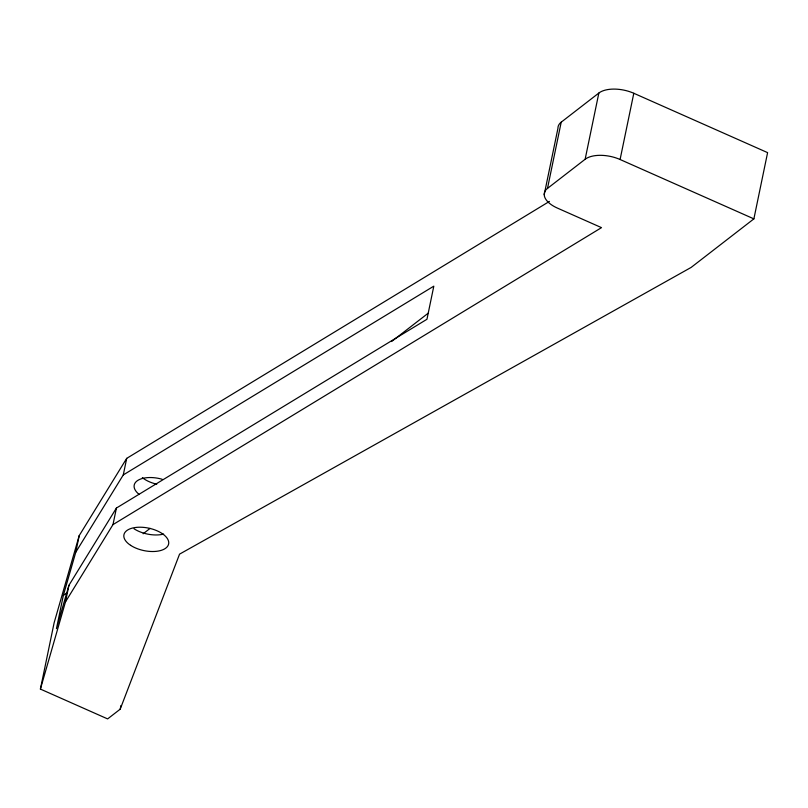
<?xml version="1.0" encoding="UTF-8"?>
<svg xmlns="http://www.w3.org/2000/svg" width="808" height="808" viewBox="0 0 808 808"><rect width="100%" height="100%" fill="white"/><g stroke="black" fill="none" stroke-linecap="round" stroke-linejoin="round"><path stroke-width="1.21" d="M544.218 194.597L557.934 128.361A26.088 13.12 11.7 0 1 561.207 122.17L598.849 93.041A26.088 13.12 11.7 0 1 633.805 93.273L767.6 152.631L753.884 218.867L691.143 267.418L179.558 554.136L120.18 709.202L107.626 718.908L40.4 689.083L54.116 622.847L79.204 535.633L126.705 458.368L549.44 201.404M63.307 595.536L56.449 628.654L68.922 585.315L116.423 508.04L426.957 319.271L433.815 286.153L123.281 474.922L75.78 552.197L63.307 595.536L67.296 592.456M40.4 689.083L65.488 601.869L68.922 585.315M75.78 552.197L79.204 535.633M65.488 601.869L112.989 524.604L116.423 508.04M123.281 474.922L126.705 458.368M120.18 709.202L120.937 705.515M112.989 524.604L601.505 227.644L557.348 208.06A26.088 13.12 11.7 0 1 547.491 188.405L561.207 122.17M547.491 188.405L585.133 159.277L598.849 93.041M753.884 218.867L620.09 159.509L633.805 93.273M143.137 533.775L150.116 528.371M391.597 341.521L428.513 312.959M585.133 159.277A26.088 13.12 11.7 0 1 620.09 159.509M156.762 484.184A22.826 11.484 11.7 0 1 142.339 477.649M138.915 494.213A22.826 11.484 11.7 0 1 137.713 480.457A22.826 11.484 11.7 0 1 162.095 479.235M163.62 534.098A22.826 11.484 11.7 0 1 134.017 528.765M130.593 545.319A22.826 11.484 11.7 0 0 168.054 545.572A22.826 11.484 11.7 0 0 140.168 527.21A22.826 11.484 11.7 0 0 130.593 545.319"/></g></svg>
